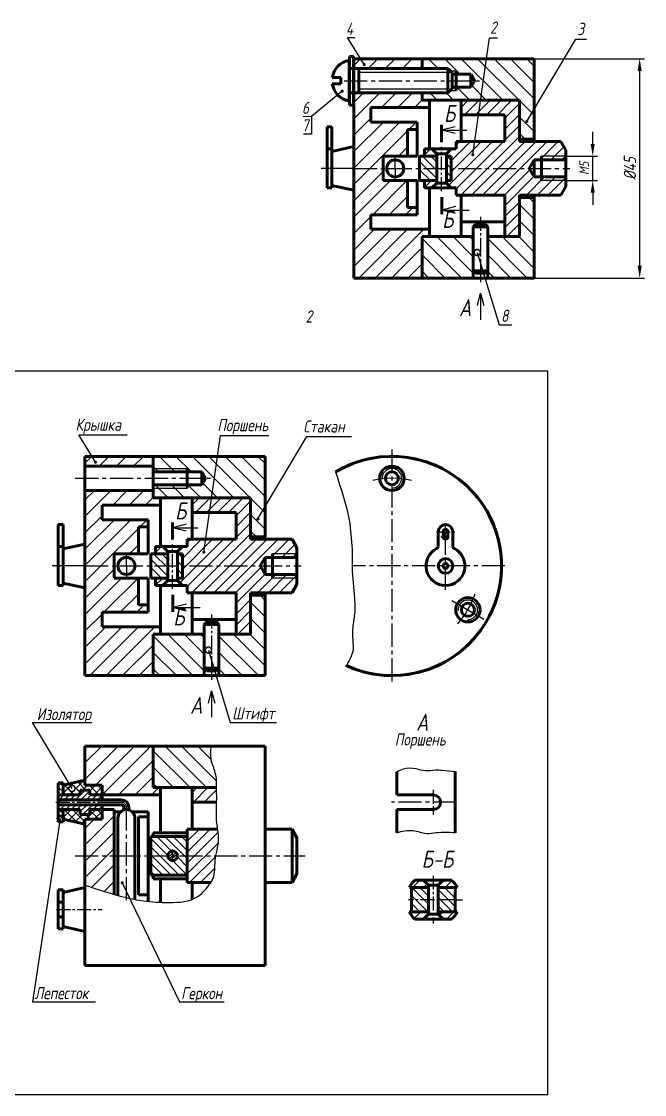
# Model space of a CAD drawing. Header units: millimetres. Extents: x 0 to 1120, y -2 to 441.
# Drawn here: x 203.9 to 459.7, y 0 to 440.5 of the extents above; entities that cross this region are included whole.
import ezdxf

# ---------------------------------------------------------------- set-up
doc = ezdxf.new("R2010")
doc.units = ezdxf.units.MM
doc.header["$LTSCALE"] = 0.5
doc.linetypes.add('CENTER2', pattern=[28.575, 19.05, -3.175, 3.175, -3.175])
doc.layers.get('0').update_dxf_attribs({"linetype": 'CONTINUOUS', "lineweight": 60})
doc.layers.add('3-размеры', color=6, linetype='CONTINUOUS')
doc.styles.get("Standard").update_dxf_attribs({"font": 'ISOCPEUI.TTF', "width": 0.8})
doc.dimstyles.new('ESKD_standart', dxfattribs={"dimtxt": 5, "dimasz": 5, "dimexe": 2, "dimexo": 0, "dimgap": 1, "dimtad": 1, "dimtoh": 1, "dimdec": 0, "dimzin": 1, "dimdsep": 46, "dimtxsty": 'Standard', "dimcen": 3, "dimdle": 1.25, "dimadec": 0, "dimazin": 0, "dimtfac": 1, "dimtdec": 0, "dimtmove": 0, "dimatfit": 3, "dimldrblk": 'DOT', "dimfxl": 1, "dimtvp": 1.5, "dimtolj": 1, "dimtzin": 1, "dimarcsym": 0})
doc.dimstyles.get("Standard").update_dxf_attribs({"dimtxt": 5, "dimasz": 5, "dimexe": 2, "dimexo": 0, "dimgap": 1.5, "dimtad": 1, "dimdec": 0, "dimzin": 0, "dimtxsty": 'Standard', "dimcen": 5, "dimadec": 0, "dimazin": 0, "dimtfac": 1, "dimtdec": 0, "dimtofl": 0, "dimtmove": 0, "dimatfit": 3, "dimldrblk": 'DOTSMALL', "dimfxl": 1, "dimtolj": 1, "dimtzin": 0, "dimarcsym": 0})
pattern_1 = [(45, (0.671, -5.4367), (-3.367596, 3.367596), [])]
pattern_2 = [(45, (0.6755, -5.647), (-3.367596, 3.367596), [])]
pattern_3 = [(45, (9, -10), (-2.245064, 2.245064), [])]
pattern_4 = [(45, (111.0496, 157.783), (-3.367596, 3.367596), [])]

# ---------------------------------------------------------------- blocks, each defined once
blk = doc.blocks.new('_DotSmall')
at = {"color": 0, "linetype": 'ByBlock', "const_width": 0.5}
blk.add_lwpolyline([(-0.0625, 0, 1), (0.0625, 0, 1)], format="xyb", close=True, dxfattribs=at)
blk = doc.blocks.new('*D31')
at = {"layer": '3-размеры', "color": 0, "lineweight": -2, "transparency": 16777216}
for p, q in [((438.42, 390.22), (438.42, 395.22)), ((427.38, 385.22), (440.42, 385.22)), ((427.38, 375.22), (440.42, 375.22)), ((438.42, 370.22), (438.42, 365.22))]:
    blk.add_line(p, q, dxfattribs=at)
at = {"layer": '3-размеры', "color": 0, "lineweight": -3, "transparency": 16777216}
for points in [[(437.58, 390.22), (439.25, 390.22), (438.42, 385.22)], [(437.58, 370.22), (439.25, 370.22), (438.42, 375.22)]]:
    blk.add_solid(points, dxfattribs=at)
at = {"layer": '3-размеры', "color": 0, "lineweight": -3, "transparency": 16777216, "insert": (431.58, 380.22), "char_height": 4, "attachment_point": 5, "rotation": 90}
blk.add_mtext('\\A1;\\PМ5', dxfattribs=at)
blk = doc.blocks.new('*D32')
at = {"layer": '3-размеры', "color": 0, "lineweight": -2, "transparency": 16777216}
for p, q in [((414.38, 425.22), (459.7, 425.22)), ((457.7, 420.22), (457.7, 340.22)), ((414.38, 335.22), (459.7, 335.22))]:
    blk.add_line(p, q, dxfattribs=at)
at = {"layer": '3-размеры', "color": 0, "lineweight": -3, "transparency": 16777216}
for points in [[(456.87, 420.22), (458.53, 420.22), (457.7, 425.22)], [(456.87, 340.22), (458.53, 340.22), (457.7, 335.22)]]:
    blk.add_solid(points, dxfattribs=at)
at = {"layer": '3-размеры', "color": 0, "lineweight": -3, "transparency": 16777216, "insert": (453.7, 380.22), "char_height": 5, "attachment_point": 5, "rotation": 90}
blk.add_mtext('\\A1;%%C45', dxfattribs=at)

msp = doc.modelspace()

# ---------------------------------------------------------------- hatches: boundary and pattern name
at = {"lineweight": -3}
h = msp.add_hatch(dxfattribs=at)
h.set_pattern_fill('ANSI31', scale=5, style=0)
h.set_pattern_definition([(45, (111.0496, 157.783), (-3.535534, 3.535534), [])])
h.paths.add_polyline_path([(368.38, 425.22), (340.38, 425.22), (340.38, 421.22), (368.38, 421.22)])
h = msp.add_hatch(dxfattribs=at)
h.set_pattern_fill('ANSI31', scale=1.5, angle=90, style=0)
h.set_pattern_definition([(135, (114.3786, 163.2197), (-3.367596, -3.367596), [])])
h.paths.add_polyline_path([(379.01, 412.22), (379.01, 411.22), (368.38, 411.22), (368.38, 408.22), (408.38, 408.22), (408.38, 392.22), (414.38, 392.22), (414.38, 425.22), (368.38, 425.22), (368.38, 421.22), (379.01, 421.22), (379.01, 420.22), (382.38, 420.22), (382.38, 418.89), (388.38, 418.89), (389.92, 416.22), (388.38, 413.55), (382.38, 413.55), (382.38, 412.22)])
h.paths.add_polyline_path([(379.01, 413.55), (379.01, 412.22), (382.38, 412.22), (382.38, 413.55)])
h.paths.add_polyline_path([(379.01, 420.22), (379.01, 418.89), (382.38, 418.89), (382.38, 420.22)])
h = msp.add_hatch(dxfattribs=at)
h.set_pattern_fill('ANSI31', scale=1.5, style=0)
h.set_pattern_definition(pattern_4)
h.paths.add_polyline_path([(340.38, 380.22), (352.38, 380.22), (352.38, 385.22), (362.38, 385.22), (362.38, 396.22), (366.38, 396.22), (366.38, 399.22), (347.38, 399.22), (347.38, 405.22), (371.38, 405.22), (371.38, 408.22), (368.38, 408.22), (368.38, 411.22), (340.38, 411.22)])
h = msp.add_hatch(dxfattribs=at)
h.set_pattern_fill('ANSI31', style=0)
h.set_pattern_definition([(45, (110.3786, 158.2197), (-2.245064, 2.245064), [])])
h.paths.add_polyline_path([(408.38, 408.22), (384.38, 408.22), (384.38, 402.22), (402.38, 402.22), (402.38, 391.22), (384.38, 391.22), (382.38, 391.22), (382.38, 388.22), (380.38, 388.22), (378.38, 386.22), (378.38, 385.22), (380.38, 385.22), (380.38, 384.51), (380.38, 380.22), (412.36, 380.22), (414.38, 383.72), (417.38, 383.72), (417.38, 385.22), (427.38, 385.22), (427.38, 387.65), (425.38, 391.22), (408.38, 391.22)])
h.paths.add_polyline_path([(427.38, 375.22), (417.38, 375.22), (417.38, 376.72), (414.38, 376.72), (412.36, 380.22), (380.38, 380.22), (380.38, 375.53), (380.38, 375.22), (378.38, 375.22), (378.38, 374.22), (380.38, 372.22), (382.38, 372.22), (382.38, 369.22), (384.38, 369.22), (402.38, 369.22), (402.38, 358.22), (402.38, 352.22), (408.38, 352.22), (408.38, 369.22), (425.38, 369.22), (427.38, 372.79)])
h.paths.add_polyline_path([(427.38, 385.22), (417.38, 385.22), (417.38, 383.72), (427.38, 383.72), (427.38, 384.22)], flags=17)
h.paths.add_polyline_path([(427.38, 376.22), (427.38, 376.72), (417.38, 376.72), (417.38, 375.22), (427.38, 375.22)], flags=17)
h.paths.add_polyline_path([(372.38, 388.22), (371.38, 388.22), (369.38, 388.22), (369.38, 385.22), (374.38, 385.22), (374.38, 386.22)])
h.paths.add_polyline_path([(374.38, 374.22), (374.38, 375.22), (369.38, 375.22), (369.38, 375.19), (369.38, 372.22), (371.38, 372.22), (372.38, 372.22)])
h = msp.add_hatch(dxfattribs=at)
h.set_pattern_fill('ANSI31', scale=0.75, angle=90, style=0)
h.set_pattern_definition([(135, (111.0496, 157.783), (-1.683798, -1.683798), [])])
h.paths.add_polyline_path([(374.38, 380.22), (374.38, 385.22), (369.38, 385.22), (367.38, 385.22), (367.38, 380.22)])
h.paths.add_polyline_path([(367.38, 380.22), (367.38, 375.22), (374.38, 375.22), (374.38, 380.22)])
h.paths.add_polyline_path([(378.38, 380.22), (380.38, 380.22), (380.38, 385.16), (378.38, 385.16)])
h.paths.add_polyline_path([(380.38, 380.22), (378.38, 380.22), (378.38, 375.22), (380.38, 375.22), (380.38, 375.53)])
h = msp.add_hatch(dxfattribs=at)
h.set_pattern_fill('ANSI31', scale=1.5, style=0)
h.set_pattern_definition(pattern_4)
h.paths.add_polyline_path([(352.38, 375.22), (352.38, 380.22), (340.38, 380.22), (340.38, 371.22), (340.38, 335.22), (368.38, 335.22), (368.38, 338.22), (368.38, 348.22), (368.38, 352.22), (371.38, 352.22), (371.38, 355.22), (347.38, 355.22), (347.38, 361.22), (366.38, 361.22), (366.38, 364.22), (362.38, 364.22), (362.38, 375.22)])
h = msp.add_hatch(dxfattribs=at)
h.set_pattern_fill('ANSI31', scale=1.5, angle=90, style=0)
h.set_pattern_definition([(135, (110.3786, 158.2197), (-3.367596, -3.367596), [])])
h.paths.add_polyline_path([(414.38, 368.22), (408.38, 368.22), (408.38, 352.22), (395.38, 352.22), (395.38, 344.22), (395.38, 335.22), (395.88, 335.22), (414.38, 335.22)])
h.paths.add_polyline_path([(389.38, 352.22), (368.38, 352.22), (368.38, 348.22), (368.38, 338.22), (368.38, 335.22), (377.38, 335.22), (389.38, 335.22), (389.38, 344.22)])
h = msp.add_hatch(dxfattribs=at)
h.set_pattern_fill('ANSI31', scale=5, style=0)
h.set_pattern_definition([(45, (0.671, -5.4367), (-3.535534, 3.535534), [])])
h.paths.add_polyline_path([(258, 262), (230, 262), (230, 258), (258, 258)])
h = msp.add_hatch(dxfattribs=at)
h.set_pattern_fill('ANSI31', scale=1.5, angle=90, style=0)
h.set_pattern_definition([(135, (4, 0), (-3.367596, -3.367596), [])])
h.paths.add_polyline_path([(272, 255.67), (278, 255.67), (279.54, 253), (278, 250.33), (272, 250.33), (272, 249), (258, 249), (258, 245), (298, 245), (298, 229), (304, 229), (304, 262), (258, 262), (258, 257), (272, 257)])
h.paths.add_polyline_path([(258, 255.67), (272, 255.67), (272, 257), (258, 257)])
h.paths.add_polyline_path([(272, 250.33), (258, 250.33), (258, 249), (272, 249)])
h = msp.add_hatch(dxfattribs=at)
h.set_pattern_fill('ANSI31', scale=1.5, style=0)
h.set_pattern_definition(pattern_1)
h.paths.add_polyline_path([(230, 217), (242, 217), (242, 222), (252, 222), (252, 233), (256, 233), (256, 236), (237, 236), (237, 242), (261, 242), (261, 245), (258, 245), (258, 248), (230, 248)])
h = msp.add_hatch(dxfattribs=at)
h.set_pattern_fill('ANSI31', style=0)
h.set_pattern_definition([(45, (0, -5), (-2.245064, 2.245064), [])])
h.paths.add_polyline_path([(298, 245), (274, 245), (274, 239), (292, 239), (292, 228), (274, 228), (272, 228), (272, 225), (270, 225), (268, 223), (268, 222), (270, 222), (270, 221.29), (270, 217), (301.98, 217), (304, 220.5), (307, 220.5), (307, 222), (317, 222), (317, 224.43), (315, 228), (298, 228)])
h.paths.add_polyline_path([(317, 212), (307, 212), (307, 213.5), (304, 213.5), (301.98, 217), (270, 217), (270, 212.31), (270, 212), (268, 212), (268, 211), (270, 209), (272, 209), (272, 206), (274, 206), (292, 206), (292, 195), (292, 189), (298, 189), (298, 206), (315, 206), (317, 209.57)])
h.paths.add_polyline_path([(317, 222), (307, 222), (307, 220.5), (317, 220.5), (317, 221)], flags=17)
h.paths.add_polyline_path([(317, 213), (317, 213.5), (307, 213.5), (307, 212), (317, 212)], flags=17)
h.paths.add_polyline_path([(262, 225), (261, 225), (259, 225), (259, 222), (264, 222), (264, 223)])
h.paths.add_polyline_path([(264, 211), (264, 212), (259, 212), (259, 211.97), (259, 209), (261, 209), (262, 209)])
h = msp.add_hatch(dxfattribs=at)
h.set_pattern_fill('ANSI31', scale=0.75, angle=90, style=0)
h.set_pattern_definition([(135, (0.671, -5.4367), (-1.683798, -1.683798), [])])
h.paths.add_polyline_path([(264, 217), (264, 222), (259, 222), (257, 222), (257, 217)])
h.paths.add_polyline_path([(257, 217), (257, 212), (264, 212), (264, 217)])
h.paths.add_polyline_path([(268, 217), (270, 217), (270, 221.94), (268, 221.94)])
h.paths.add_polyline_path([(270, 217), (268, 217), (268, 212), (270, 212), (270, 212.31)])
h = msp.add_hatch(dxfattribs=at)
h.set_pattern_fill('ANSI31', scale=1.5, style=0)
h.set_pattern_definition(pattern_1)
h.paths.add_polyline_path([(242, 212), (242, 217), (230, 217), (230, 208), (230, 172), (258, 172), (258, 175), (258, 185), (258, 189), (261, 189), (261, 192), (237, 192), (237, 198), (256, 198), (256, 201), (252, 201), (252, 212)])
h = msp.add_hatch(dxfattribs=at)
h.set_pattern_fill('ANSI31', scale=1.5, angle=90, style=0)
h.set_pattern_definition([(135, (0, -5), (-3.367596, -3.367596), [])])
h.paths.add_polyline_path([(304, 205), (298, 205), (298, 189), (285, 189), (285, 181), (285, 172), (285.5, 172), (304, 172)])
h.paths.add_polyline_path([(279, 189), (258, 189), (258, 185), (258, 175), (258, 172), (267, 172), (279, 172), (279, 181)])
h = msp.add_hatch(dxfattribs=at)
h.set_pattern_fill('ANSI31', scale=1.5, style=0)
h.set_pattern_definition(pattern_2)
h.paths.add_polyline_path([(261, 123), (261, 126), (258, 126), (258, 130), (258, 140), (258, 143), (230, 143), (230, 140), (230, 135), (230, 130), (230, 127), (237, 127), (237, 123)])
h = msp.add_hatch(dxfattribs=at)
h.set_pattern_fill('ANSI31', scale=1.5, angle=90, style=0)
h.set_pattern_definition([(135, (0.6755, -5.647), (-3.367596, -3.367596), [])])
edge = h.paths.add_edge_path()
edge.add_line((274, 126), (284.05, 126))
edge.add_spline(control_points=[(284.05, 126), (284.05, 128.07), (283.99, 132), (281.32, 137.32), (281.67, 141.09), (281.85, 143)], knot_values=[94.74544, 94.74544, 94.74544, 94.74544, 100.898156, 106.385102, 112.0277, 112.0277, 112.0277, 112.0277], degree=3, periodic=0)
edge.add_line((281.85, 143), (267, 143))
edge.add_line((267, 143), (258, 143))
edge.add_line((258, 143), (258, 140))
edge.add_line((258, 140), (258, 130))
edge.add_line((258, 130), (258, 126))
edge.add_line((258, 126), (261, 126))
edge.add_line((261, 126), (274, 126))
h = msp.add_hatch(dxfattribs=at)
h.set_pattern_fill('ANSI31', scale=0.5, angle=90, style=0)
h.set_pattern_definition([(135, (0.6438, -5.6471), (-1.122532, -1.122532), [])])
h.paths.add_polyline_path([(219, 123), (221, 123), (221, 128), (219, 128)])
h.paths.add_polyline_path([(221, 117), (219, 117), (219, 112), (221, 112), (221, 113.01), (221, 114.01)])
h = msp.add_hatch(dxfattribs=at)
h.set_pattern_fill('ANSI37', scale=0.75, angle=90, style=0)
h.set_pattern_definition([(135, (0.6755, -5.647), (-1.683798, -1.683798), []), (225, (0.6755, -5.647), (1.683798, -1.683798), [])])
h.paths.add_polyline_path([(228.03, 125), (230, 125), (232, 125), (232, 123), (236, 123), (237, 123), (237, 127), (230, 127), (230, 128.99), (221.03, 127), (221.03, 123), (228.03, 123), (228.03, 124)])
h.paths.add_polyline_path([(232.03, 115), (228.03, 115), (228.03, 117), (221.03, 117), (221.03, 113.01), (230, 111.01), (230, 113), (237, 113), (237, 117), (232.03, 117)])
h = msp.add_hatch(dxfattribs=at)
h.set_pattern_fill('ANSI31', scale=0.5, style=0)
h.set_pattern_definition([(45, (0.6755, -5.6471), (-1.122532, 1.122532), [])])
h.paths.add_polyline_path([(237, 121), (237, 123), (236, 123), (232, 123), (232, 125), (230, 125), (228.03, 125), (228.03, 124), (228.03, 123), (221.03, 123), (219.03, 123), (219.03, 121)])
h.paths.add_polyline_path([(232.03, 117), (237, 117), (237, 119), (219.03, 119), (219.03, 117), (221.03, 117), (228.03, 117), (228.03, 115), (232.03, 115)])
h = msp.add_hatch(dxfattribs=at)
h.set_pattern_fill('ANSI31', style=0)
h.set_pattern_definition([(45, (0.6755, -5.647), (-2.245064, 2.245064), [])])
edge = h.paths.add_edge_path()
edge.add_spline(control_points=[(283.74, 98), (284.16, 100.23), (285.22, 103.83), (284.75, 107.52), (284.53, 109)], knot_values=[66.581973, 66.581973, 66.581973, 66.581973, 73.29725, 77.749227, 77.749227, 77.749227, 77.749227], degree=3, periodic=0)
edge.add_line((284.53, 109), (274, 109))
edge.add_line((274, 109), (272, 109))
edge.add_line((272, 109), (272, 106))
edge.add_line((272, 106), (272, 98))
edge.add_line((272, 98), (283.74, 98))
edge = h.paths.add_edge_path()
edge.add_spline(control_points=[(281.68, 87), (282.08, 87.6), (283.57, 90.3), (283.13, 94.28), (283.62, 97.34), (283.74, 98)], knot_values=[55.274933, 55.274933, 55.274933, 55.274933, 57.417628, 64.603064, 66.581973, 66.581973, 66.581973, 66.581973], degree=3, periodic=0)
edge.add_line((283.74, 98), (272, 98))
edge.add_line((272, 98), (272, 90))
edge.add_line((272, 90), (272, 87))
edge.add_line((272, 87), (274, 87))
edge.add_line((274, 87), (281.68, 87))
edge = h.paths.add_edge_path()
edge.add_spline(control_points=[(284.05, 120), (284.09, 121.74), (284.06, 123.74), (284.05, 125.75), (284.05, 126)], knot_values=[88.750593, 88.750593, 88.750593, 88.750593, 93.994759, 94.74544, 94.74544, 94.74544, 94.74544], degree=3, periodic=0)
edge.add_line((284.05, 126), (274, 126))
edge.add_line((274, 126), (274, 120))
edge.add_line((274, 120), (284.05, 120))
h = msp.add_hatch(dxfattribs=at)
h.set_pattern_fill('ANSI31', scale=1.5, style=0)
h.set_pattern_definition(pattern_2)
h.paths.add_polyline_path([(242, 117), (237, 117), (237, 113), (230.03, 113), (230.03, 111), (230, 111.01), (230, 98), (242, 98), (242, 103)])
h = msp.add_hatch(dxfattribs=at)
h.set_pattern_fill('ANSI31', scale=0.75, angle=90, style=0)
h.set_pattern_definition([(135, (0.6755, -5.647), (-1.683798, -1.683798), [])])
h.paths.add_polyline_path([(261, 106), (259, 106), (257, 106), (257, 103), (257, 98), (264, 98, -1), (268, 98), (272, 98), (272, 106)])
h.paths.add_polyline_path([(272, 90), (272, 98), (268, 98, -1), (264, 98), (257, 98), (257, 93), (257, 90), (258, 90), (259, 90), (261, 90)])
h = msp.add_hatch(dxfattribs=at)
h.set_pattern_fill('ANSI31', scale=1.5, style=0)
h.set_pattern_definition(pattern_2)
edge = h.paths.add_edge_path()
edge.add_spline(control_points=[(230, 86.02), (233.99, 84.67), (237.99, 83.32), (242, 82.16)], knot_values=[0, 0, 0, 0, 12.492088, 12.492088, 12.492088, 12.492088], degree=3, periodic=0)
edge.add_line((242, 82.16), (242, 93))
edge.add_line((242, 93), (242, 98))
edge.add_line((242, 98), (230, 98))
edge.add_line((230, 98), (230, 97))
edge.add_line((230, 97), (230, 89))
edge.add_line((230, 89), (230, 86.02))
h = msp.add_hatch(dxfattribs=at)
h.set_pattern_fill('ANSI31', scale=0.25, style=0)
h.set_pattern_definition([(45, (146.8554, -5.3455), (-0.561266, 0.561266), [])])
h.paths.add_polyline_path([(268, 98, 0.414214), (266, 100), (266, 98)])
h.paths.add_polyline_path([(264, 98, 0.414214), (266, 96), (266, 98)])
h.paths.add_polyline_path([(266, 100, 0.414214), (264, 98), (266, 98)])
h.paths.add_polyline_path([(266, 98), (266, 96, 0.414214), (268, 98)])
h = msp.add_hatch(dxfattribs=at)
h.set_pattern_fill('ANSI31', style=0)
h.set_pattern_definition(pattern_3)
h.paths.add_polyline_path([(371, 85), (371, 86.03), (369, 88.03), (365.48, 88.03, 0.086708), (363.2, 85), (364, 85)])
h.paths.add_polyline_path([(382.8, 85, 0.086708), (380.52, 88.03), (377, 88.03), (375, 86.03), (375, 85)])
h = msp.add_hatch(dxfattribs=at)
h.set_pattern_fill('ANSI31', scale=0.75, angle=90, style=0)
h.set_pattern_definition([(135, (8.4554, -10.5798), (-1.683798, -1.683798), [])])
h.paths.add_polyline_path([(371, 80), (371, 85), (364, 85), (364, 80)])
h.paths.add_polyline_path([(371, 75), (371, 80), (364, 80), (364, 75)])
h.paths.add_polyline_path([(382, 80), (382, 85), (375, 85), (375, 80)])
h.paths.add_polyline_path([(382, 75), (382, 80), (375, 80), (375, 75)])
h = msp.add_hatch(dxfattribs=at)
h.set_pattern_fill('ANSI31', style=0)
h.set_pattern_definition(pattern_3)
edge = h.paths.add_edge_path()
edge.add_line((382.8, 75), (377, 75))
edge.add_line((377, 75), (375, 75))
edge.add_line((375, 75), (375, 74))
edge.add_line((375, 74), (377, 72))
edge.add_line((377, 72), (380.55, 72))
edge.add_arc((373, 80), 11, 313.3418, 332.9643)
h.paths.add_polyline_path([(371, 74), (371, 75), (364, 75), (363.2, 75, 0.085829), (365.45, 72), (369, 72)])

# ---------------------------------------------------------------- linework, layer by layer
at = {"color": 1, "lineweight": 60}
for p, q in [((338.43, 424.55), (338.43, 407.89)), ((379.01, 421.22), (338.43, 421.22)), ((342.43, 421.22), (342.43, 411.22)), ((379.01, 411.22), (379.01, 421.22)), ((379.01, 421.22), (380.68, 419.55)), ((380.68, 419.55), (380.68, 412.89)), ((335.09, 417.47), (331.52, 417.47)), ((331.52, 414.97), (335.09, 414.97)), ((335.09, 414.97), (335.09, 417.47)), ((338.43, 411.22), (379.01, 411.22)), ((380.68, 412.89), (379.01, 411.22))]:
    msp.add_line(p, q, dxfattribs=at)
at = {"color": 5, "lineweight": 60}
for p, q in [((340.22, 426.22), (338.55, 426.22)), ((338.55, 426.22), (338.55, 416.22)), ((340.22, 426.22), (340.22, 416.22)), ((338.55, 406.22), (338.55, 416.22)), ((340.22, 406.22), (340.22, 416.22)), ((340.22, 406.22), (338.55, 406.22))]:
    msp.add_line(p, q, dxfattribs=at)
at = {"color": 7, "lineweight": 60}
for p, q in [((377.38, 425.22), (340.38, 425.22)), ((340.38, 425.22), (340.38, 422.22)), ((340.38, 380.22), (340.38, 425.22)), ((340.38, 422.22), (340.38, 424.22)), ((340.38, 422.22), (340.38, 424.22)), ((340.38, 422.22), (340.38, 424.22)), ((340.38, 421.22), (340.38, 423.72)), ((340.38, 421.22), (340.38, 423.22)), ((368.38, 421.22), (368.38, 425.22)), ((377.38, 425.22), (414.38, 425.22)), ((414.38, 425.22), (414.38, 391.22)), ((340.38, 422.22), (340.38, 417.22)), ((340.38, 421.22), (368.38, 421.22)), ((380.68, 418.89), (388.38, 418.89)), ((382.38, 420.22), (382.38, 412.22)), ((388.38, 418.89), (388.38, 413.55)), ((388.38, 418.89), (389.92, 416.22)), ((388.38, 413.55), (389.92, 416.22)), ((340.38, 411.22), (368.38, 411.22)), ((368.38, 408.22), (368.38, 411.22)), ((380.68, 413.55), (388.38, 413.55)), ((368.38, 408.22), (408.38, 408.22)), ((368.38, 408.22), (371.38, 408.22)), ((371.38, 408.22), (371.38, 405.22)), ((371.38, 408.22), (384.38, 408.22)), ((384.38, 408.22), (384.38, 391.22)), ((408.38, 408.22), (408.38, 391.22)), ((371.38, 405.22), (347.38, 405.22)), ((347.38, 405.22), (347.38, 399.22)), ((371.38, 388.22), (371.38, 405.22)), ((402.38, 402.22), (384.38, 402.22)), ((402.38, 391.22), (402.38, 402.22)), ((329.38, 372.22), (329.38, 397.22)), ((329.38, 397.22), (331.38, 397.22)), ((331.38, 397.22), (331.38, 388.22)), ((347.38, 399.22), (366.38, 399.22)), ((366.38, 399.22), (366.38, 385.22)), ((376.38, 398.04), (376.38, 391.04)), ((362.38, 385.22), (362.38, 396.22)), ((362.38, 396.22), (366.38, 396.22)), ((414.38, 392.22), (408.38, 392.22)), ((414.38, 391.22), (414.38, 392.22)), ((331.38, 388.22), (329.38, 388.22)), ((340.38, 389.22), (331.38, 387.22)), ((331.38, 388.22), (331.38, 380.22)), ((331.38, 388.22), (331.38, 387.22)), ((371.38, 388.22), (369.38, 388.22)), ((369.38, 388.22), (369.38, 385.25)), ((371.38, 388.22), (372.38, 388.22)), ((374.38, 386.22), (372.38, 388.22)), ((372.38, 388.22), (380.38, 388.22)), ((378.38, 386.22), (380.38, 388.22)), ((382.38, 388.22), (380.38, 388.22)), ((384.38, 391.22), (382.38, 391.22)), ((382.38, 391.22), (382.38, 388.22)), ((402.38, 391.22), (384.38, 391.22)), ((408.38, 391.22), (425.38, 391.22)), ((425.38, 391.22), (427.38, 387.65)), ((362.38, 385.22), (352.38, 385.22)), ((352.38, 385.22), (352.38, 380.22)), ((366.38, 385.22), (362.38, 385.22)), ((369.38, 385.22), (367.38, 385.22)), ((367.38, 385.22), (367.38, 380.22)), ((369.38, 385.25), (369.38, 385.22)), ((369.38, 385.22), (374.38, 385.22)), ((374.38, 380.22), (374.38, 386.22)), ((374.38, 386.22), (378.38, 386.22)), ((374.38, 385.22), (374.38, 374.22)), ((378.38, 386.22), (378.38, 380.22)), ((380.38, 385.22), (378.38, 385.22)), ((380.38, 384.51), (380.38, 385.22)), ((380.38, 385.16), (380.38, 375.53)), ((412.36, 380.22), (414.38, 383.72)), ((414.38, 383.72), (414.38, 380.22)), ((414.38, 383.72), (427.38, 383.72)), ((417.38, 385.22), (417.38, 380.22)), ((427.38, 387.65), (427.38, 380.22)), ((427.38, 384.22), (427.38, 385.22)), ((427.38, 380.22), (427.38, 384.22)), ((331.38, 372.22), (331.38, 380.22)), ((340.38, 335.22), (340.38, 380.22)), ((352.38, 375.22), (352.38, 380.22)), ((367.38, 375.22), (367.38, 380.22)), ((378.38, 380.22), (378.38, 374.22)), ((412.36, 380.22), (414.38, 376.72)), ((414.38, 376.72), (414.38, 380.22)), ((417.38, 375.22), (417.38, 380.22)), ((427.38, 372.79), (427.38, 380.22)), ((427.38, 380.22), (427.38, 376.22)), ((427.38, 380.22), (427.38, 376.22)), ((362.38, 375.22), (352.38, 375.22)), ((362.38, 375.22), (362.38, 364.22)), ((366.38, 375.22), (362.38, 375.22)), ((366.38, 361.22), (366.38, 375.22)), ((367.38, 375.22), (374.38, 375.22)), ((369.38, 375.19), (369.38, 375.22)), ((369.38, 372.22), (369.38, 375.19)), ((378.38, 375.22), (380.38, 375.22)), ((380.38, 375.22), (378.38, 375.22)), ((380.38, 375.53), (380.38, 375.22)), ((380.38, 375.53), (380.38, 375.22)), ((414.38, 376.72), (427.38, 376.72)), ((427.38, 376.22), (427.38, 375.22)), ((427.38, 376.22), (427.38, 375.22)), ((331.38, 372.22), (329.38, 372.22)), ((340.38, 371.22), (331.38, 373.22)), ((331.38, 372.22), (331.38, 373.22)), ((371.38, 372.22), (369.38, 372.22)), ((371.38, 372.22), (371.38, 355.22)), ((382.38, 372.22), (371.38, 372.22)), ((374.38, 374.22), (372.38, 372.22)), ((378.38, 374.22), (374.38, 374.22)), ((378.38, 374.22), (380.38, 372.22)), ((382.38, 369.22), (382.38, 372.22)), ((425.38, 369.22), (427.38, 372.79)), ((376.48, 361.42), (376.48, 368.42)), ((384.38, 369.22), (382.38, 369.22)), ((402.38, 369.22), (384.38, 369.22)), ((384.38, 352.22), (384.38, 369.22)), ((402.38, 369.22), (402.38, 358.22)), ((408.38, 352.22), (408.38, 369.22)), ((408.38, 369.22), (425.38, 369.22)), ((414.38, 368.22), (408.38, 368.22)), ((414.38, 335.22), (414.38, 369.22)), ((414.38, 369.22), (414.38, 368.22)), ((362.38, 364.22), (366.38, 364.22)), ((347.38, 361.22), (366.38, 361.22)), ((347.38, 355.22), (347.38, 361.22)), ((402.38, 358.22), (384.38, 358.22)), ((389.38, 356.22), (390.38, 357.22)), ((392.38, 357.22), (390.38, 357.22)), ((392.38, 357.22), (394.38, 357.22)), ((394.38, 357.22), (395.38, 356.22)), ((402.38, 358.22), (402.38, 352.22)), ((371.38, 355.22), (347.38, 355.22)), ((371.38, 352.22), (371.38, 355.22)), ((389.38, 343.22), (389.38, 356.22)), ((389.38, 356.22), (395.38, 356.22)), ((395.38, 356.22), (395.38, 343.22)), ((368.38, 352.22), (389.38, 352.22)), ((368.38, 352.22), (371.38, 352.22)), ((368.38, 348.22), (368.38, 352.22)), ((368.38, 338.22), (368.38, 348.22)), ((371.38, 352.22), (384.38, 352.22)), ((395.38, 352.22), (408.38, 352.22)), ((402.38, 352.22), (396.38, 352.22)), ((368.38, 346.22), (368.38, 347.22)), ((389.38, 344.22), (389.38, 335.22)), ((395.38, 344.22), (395.38, 335.22)), ((340.38, 338.22), (340.38, 343.22)), ((368.38, 343.22), (368.38, 340.22)), ((340.38, 335.22), (340.38, 338.22)), ((377.38, 335.22), (340.38, 335.22)), ((368.38, 338.22), (368.38, 335.22)), ((377.38, 335.22), (414.38, 335.22)), ((395.88, 335.22), (388.88, 335.22)), ((388.88, 335.22), (392.38, 335.22)), ((390.38, 337.22), (389.38, 338.22)), ((395.38, 338.22), (389.38, 338.22)), ((392.38, 337.22), (390.38, 337.22)), ((392.38, 337.22), (394.38, 337.22)), ((395.38, 338.22), (394.38, 337.22)), ((267, 262), (230, 262)), ((230, 262), (230, 259)), ((230, 217), (230, 262)), ((230, 259), (230, 261)), ((230, 259), (230, 261)), ((230, 259), (230, 261)), ((230, 258), (230, 260.5)), ((230, 258), (230, 260)), ((258, 245), (258, 262)), ((267, 262), (304, 262)), ((304, 262), (304, 228)), ((230, 259), (230, 254)), ((230, 258), (258, 258)), ((258, 255.67), (278, 255.67)), ((272, 257), (272, 249)), ((278, 255.67), (278, 250.33)), ((278, 255.67), (279.54, 253)), ((278, 250.33), (279.54, 253)), ((230, 248), (258, 248)), ((258, 250.33), (278, 250.33)), ((258, 245), (298, 245)), ((258, 245), (261, 245)), ((261, 245), (261, 242)), ((261, 245), (274, 245)), ((274, 245), (274, 228)), ((298, 245), (298, 228)), ((261, 242), (237, 242)), ((237, 242), (237, 236)), ((261, 225), (261, 242)), ((292, 239), (274, 239)), ((292, 228), (292, 239)), ((219, 209), (219, 234)), ((219, 234), (221, 234)), ((221, 234), (221, 225)), ((237, 236), (256, 236)), ((256, 236), (256, 222)), ((266, 234.82), (266, 227.82)), ((252, 222), (252, 233)), ((252, 233), (256, 233)), ((375, 231), (374.99, 225.06)), ((377, 231), (377, 229)), ((379, 231), (379, 229)), ((381, 231), (381, 225.06)), ((221, 225), (219, 225)), ((230, 226), (221, 224)), ((221, 225), (221, 217)), ((221, 225), (221, 224)), ((261, 225), (259, 225)), ((259, 225), (259, 222.03)), ((261, 225), (262, 225)), ((262, 225), (270, 225)), ((264, 223), (262, 225)), ((268, 223), (270, 225)), ((272, 225), (270, 225)), ((274, 228), (272, 228)), ((272, 228), (272, 225)), ((292, 228), (274, 228)), ((304, 229), (298, 229)), ((298, 228), (315, 228)), ((304, 228), (304, 229)), ((315, 228), (317, 224.43)), ((252, 222), (242, 222)), ((242, 222), (242, 217)), ((256, 222), (252, 222)), ((259, 222), (257, 222)), ((257, 222), (257, 217)), ((259, 222.03), (259, 222)), ((259, 222), (264, 222)), ((264, 217), (264, 223)), ((264, 223), (268, 223)), ((264, 222), (264, 211)), ((268, 223), (268, 217)), ((270, 222), (268, 222)), ((270, 221.29), (270, 222)), ((270, 221.94), (270, 212.31)), ((301.98, 217), (304, 220.5)), ((304, 220.5), (304, 217)), ((304, 220.5), (317, 220.5)), ((307, 222), (307, 217)), ((317, 224.43), (317, 217)), ((317, 221), (317, 222)), ((317, 217), (317, 221)), ((221, 209), (221, 217)), ((230, 172), (230, 217)), ((242, 212), (242, 217)), ((257, 212), (257, 217)), ((268, 217), (268, 211)), ((301.98, 217), (304, 213.5)), ((304, 213.5), (304, 217)), ((307, 212), (307, 217)), ((317, 209.57), (317, 217)), ((317, 217), (317, 213)), ((317, 217), (317, 213)), ((252, 212), (242, 212)), ((252, 212), (252, 201)), ((256, 212), (252, 212)), ((256, 198), (256, 212)), ((257, 212), (264, 212)), ((259, 211.97), (259, 212)), ((259, 209), (259, 211.97)), ((270, 212), (268, 212)), ((268, 212), (270, 212)), ((270, 212.31), (270, 212)), ((270, 212.31), (270, 212)), ((304, 213.5), (317, 213.5)), ((317, 213), (317, 212)), ((317, 213), (317, 212)), ((221, 209), (219, 209)), ((230, 208), (221, 210)), ((221, 209), (221, 210)), ((261, 209), (259, 209)), ((261, 209), (261, 192)), ((272, 209), (261, 209)), ((264, 211), (262, 209)), ((268, 211), (264, 211)), ((268, 211), (270, 209)), ((272, 206), (272, 209)), ((315, 206), (317, 209.57)), ((266.1, 198.2), (266.1, 205.2)), ((274, 206), (272, 206)), ((292, 206), (274, 206)), ((274, 189), (274, 206)), ((292, 206), (292, 195)), ((298, 189), (298, 206)), ((298, 206), (315, 206)), ((304, 205), (298, 205)), ((304, 172), (304, 206)), ((304, 206), (304, 205)), ((252, 201), (256, 201)), ((237, 198), (256, 198)), ((237, 192), (237, 198)), ((292, 195), (274, 195)), ((279, 193), (280, 194)), ((282, 194), (280, 194)), ((282, 194), (284, 194)), ((284, 194), (285, 193)), ((292, 195), (292, 189)), ((261, 192), (237, 192)), ((261, 189), (261, 192)), ((279, 180), (279, 193)), ((279, 193), (285, 193)), ((285, 193), (285, 180)), ((258, 189), (279, 189)), ((258, 189), (261, 189)), ((258, 185), (258, 189)), ((261, 189), (274, 189)), ((285, 189), (298, 189)), ((292, 189), (286, 189)), ((258, 175), (258, 185)), ((258, 183), (258, 184)), ((279, 181), (279, 172)), ((285, 181), (285, 172)), ((230, 175), (230, 180)), ((258, 180), (258, 177)), ((230, 172), (230, 175)), ((267, 172), (230, 172)), ((258, 175), (258, 172)), ((267, 172), (304, 172)), ((285.5, 172), (278.5, 172)), ((278.5, 172), (282, 172)), ((285, 175), (279, 175)), ((280, 174), (279, 175)), ((282, 174), (280, 174)), ((282, 174), (284, 174)), ((285, 175), (284, 174)), ((267, 143), (230, 143)), ((230, 143), (230, 140)), ((258, 140), (258, 143)), ((267, 143), (304, 143)), ((304, 143), (304, 109)), ((230, 140), (230, 135)), ((258, 140), (258, 130)), ((258, 135), (258, 138)), ((230, 135), (230, 130)), ((358, 123), (358, 132.5)), ((382, 132.56), (382, 107.5)), ((219, 121.01), (219, 128)), ((221, 128), (219, 128)), ((230, 129), (221, 127)), ((221, 128.01), (221, 123)), ((230, 127), (230, 130)), ((230, 127), (230, 130)), ((258, 132), (258, 131)), ((258, 130), (258, 126)), ((228.03, 124), (228.03, 125)), ((228.03, 125), (230, 125)), ((228.03, 123), (228.03, 124)), ((237, 127), (230, 127)), ((230, 125), (232, 125)), ((232, 125), (232, 123)), ((237, 123), (237, 127)), ((258, 126), (284.05, 126)), ((258, 126), (261, 126)), ((261, 126), (274, 126)), ((261, 126), (261, 123)), ((274, 126), (274, 109)), ((219, 120), (219, 123)), ((219, 123), (221, 123)), ((219, 121.01), (219, 113.01)), ((219, 120), (219, 117)), ((219.03, 121), (237, 121)), ((219.03, 119), (237, 119)), ((221.03, 123), (228.03, 123)), ((232, 123), (236, 123)), ((236, 123), (237, 123)), ((237, 123), (237, 121)), ((261, 123), (237, 123)), ((261, 123), (237, 123)), ((237, 121), (245, 121)), ((237, 119), (245, 119)), ((237, 119), (237, 117)), ((261, 107.5), (261, 123)), ((284.05, 120), (274, 120)), ((373, 123), (358, 123)), ((219, 117.01), (219, 112)), ((221, 117), (219, 117)), ((221, 113.01), (221, 117)), ((221.03, 117), (228.03, 117)), ((228.03, 117), (228.03, 115)), ((228.03, 115), (232.03, 115)), ((232.03, 115), (232.03, 117)), ((232.03, 117), (237, 117)), ((237, 117), (242, 117)), ((237, 117), (242, 117)), ((237, 117), (237, 113)), ((242, 103), (242, 117)), ((242, 117), (242, 116)), ((242, 116), (244.55, 116)), ((246, 118), (246, 117)), ((247, 116), (247, 116)), ((248, 118), (248, 117)), ((249.45, 116), (256, 116)), ((256, 116), (256, 103)), ((373, 117), (358, 117)), ((358, 117), (358, 107.5)), ((221, 112), (219, 112)), ((221, 113.01), (221, 114.01)), ((221, 112.01), (221, 113.01)), ((230, 111), (221, 113)), ((237, 113), (230, 113)), ((230, 97), (230, 113)), ((230, 113), (230, 110)), ((230, 113), (230, 98)), ((243.5, 113.5), (243.5, 81.74)), ((250.5, 113.5), (250.5, 80.08)), ((252, 103), (252, 114)), ((252, 114), (256, 114)), ((230, 98), (230, 107)), ((257, 103), (257, 106)), ((257, 106), (259, 106)), ((257, 106), (258, 106)), ((257, 106), (258, 106)), ((258, 106), (258, 107.5)), ((258, 107.5), (272, 107.5)), ((261, 106), (259, 106)), ((272, 106), (261, 106)), ((261, 106), (262, 106)), ((268, 106), (270, 106)), ((274, 109), (272, 109)), ((272, 109), (272, 106)), ((272, 106), (272, 90)), ((284.53, 109), (274, 109)), ((304, 109), (304, 110)), ((304, 109), (315, 109)), ((304, 109), (304, 87)), ((315, 109), (317, 105.43)), ((315, 109), (315, 87)), ((242, 103), (242, 98)), ((252, 103), (252, 98)), ((256, 103), (256, 98)), ((257, 103), (257, 98)), ((317, 105.43), (317, 98)), ((317, 102), (317, 103)), ((317, 98), (317, 102)), ((230, 53), (230, 98)), ((230, 98), (230, 89)), ((242, 93), (242, 98)), ((252, 98), (252, 82)), ((256, 82), (256, 98)), ((257, 93), (257, 98)), ((317, 90.57), (317, 98)), ((317, 98), (317, 94)), ((242, 93), (242, 82.16)), ((257, 93), (257, 90)), ((317, 94), (317, 93)), ((257, 90), (259, 90)), ((257, 90), (258, 90)), ((258, 90), (258, 88.5)), ((258, 88.5), (272, 88.5)), ((261, 90), (259, 90)), ((272, 90), (261, 90)), ((261, 88.5), (261, 78.89)), ((272, 87), (272, 90)), ((315, 87), (317, 90.57)), ((219, 74.99), (219, 84)), ((221, 84), (219, 84)), ((230, 85), (221, 83)), ((221, 84), (221, 73)), ((230, 83), (230, 86)), ((274, 87), (272, 87)), ((281.68, 87), (274, 87)), ((274, 80.11), (274, 87)), ((304, 53), (304, 87)), ((304, 87), (315, 87)), ((304, 87), (304, 86)), ((371, 85), (363.2, 85)), ((363.2, 85), (364, 85)), ((364, 85), (364, 75)), ((365.45, 88), (380.55, 88)), ((366, 85), (371, 85)), ((371, 86), (369, 88)), ((371, 86), (369, 88)), ((371, 80), (371, 86)), ((371, 80), (371, 86)), ((371, 86), (375, 86)), ((371, 86), (375, 86)), ((375, 86), (377, 88)), ((375, 86), (377, 88)), ((375, 86), (375, 74)), ((375, 86), (375, 80)), ((375, 85), (382.8, 85)), ((382.8, 85), (382, 85)), ((382, 85), (382, 75)), ((252, 82), (256, 82)), ((254, 82), (256, 82)), ((256, 82), (256, 79.5)), ((371, 74), (371, 80)), ((219, 76), (219, 79)), ((219, 79), (221, 79)), ((219, 76), (219, 73)), ((219, 74.99), (219, 68)), ((371, 75), (363.2, 75)), ((364, 75), (371, 75)), ((375, 75), (382.8, 75)), ((375, 74), (375, 75)), ((377, 75), (375, 75)), ((219, 73), (221, 73)), ((221, 68), (221, 73)), ((380.55, 72), (365.45, 72)), ((371, 74), (369, 72)), ((371, 74), (369, 72)), ((371, 74), (375, 74)), ((371, 74), (375, 74)), ((375, 74), (377, 72)), ((375, 74), (377, 72)), ((221, 68), (219, 68)), ((230, 67), (221, 69)), ((230, 69), (230, 66)), ((230, 69), (230, 66)), ((230, 53), (230, 66)), ((230, 56), (230, 61)), ((230, 53), (230, 56)), ((267, 53), (230, 53)), ((267, 53), (304, 53)), ((286, 53), (279, 53)), ((279, 53), (282.5, 53))]:
    msp.add_line(p, q, dxfattribs=at)
at = {"color": 1, "lineweight": -3}
for p, q in [((380.68, 419.55), (342.43, 419.55)), ((342.43, 412.89), (380.68, 412.89))]:
    msp.add_line(p, q, dxfattribs=at)
at = {"color": 7, "lineweight": -3}
for p, q in [((380.01, 420.22), (382.38, 420.22)), ((380.01, 412.22), (382.38, 412.22)), ((381.97, 397.33), (376.34, 395.92)), ((381.98, 394.54), (376.34, 395.94)), ((376.38, 395.94), (386.69, 395.94)), ((357.38, 380.22), (357.38, 385.22)), ((427.38, 385.22), (417.38, 385.22)), ((340.38, 380.22), (327.25, 380.22)), ((340.38, 380.22), (329.38, 380.22)), ((340.38, 380.22), (329.38, 380.22)), ((357.38, 380.22), (357.38, 375.22)), ((427.38, 375.22), (417.38, 375.22)), ((382.09, 364.52), (376.49, 363.12)), ((376.49, 363.12), (387.69, 363.12)), ((376.49, 363.12), (382.09, 363.12)), ((382.09, 361.72), (376.49, 363.12)), ((258, 257), (272, 257)), ((258, 249), (272, 249)), ((271.59, 234.11), (265.96, 232.7)), ((271.6, 231.32), (265.96, 232.72)), ((266, 232.72), (276.31, 232.72)), ((247, 217), (247, 222)), ((317, 222), (307, 222)), ((230, 217), (216.87, 217)), ((230, 217), (219, 217)), ((230, 217), (219, 217)), ((247, 217), (247, 212)), ((317, 212), (307, 212)), ((271.71, 201.3), (266.11, 199.9)), ((266.11, 199.9), (277.31, 199.9)), ((266.11, 199.9), (271.71, 199.9)), ((271.71, 198.5), (266.11, 199.9)), ((266, 95.61), (266, 100.58)), ((382, 80), (385, 80))]:
    msp.add_line(p, q, dxfattribs=at)
at = {"color": 7, "linetype": 'CENTER2', "lineweight": -3}
for p, q in [((336.38, 416.22), (392.26, 416.22)), ((340.38, 380.22), (429.07, 380.22)), ((356, 264.83), (356, 169.17)), ((226, 253), (281.88, 253)), ((378, 207.24), (378, 235.02)), ((230, 217), (318.69, 217)), ((402.37, 217), (339.69, 217)), ((237, 120), (245, 120)), ((382.5, 120), (355.88, 120)), ((247, 79.78), (247, 118)), ((225.92, 98), (320.36, 98))]:
    msp.add_line(p, q, dxfattribs=at)
at = {"lineweight": -3}
for p, q in [((323.03, 401.49), (323.03, 394.21)), ((323.03, 394.21), (319.64, 394.21))]:
    msp.add_line(p, q, dxfattribs=at)
at = {"color": 7, "linetype": 'CENTER2', "lineweight": -3, "ltscale": 0.6}
for p, q in [((376.38, 370.87), (376.38, 389.03)), ((340.38, 380.22), (326.96, 380.22)), ((392.38, 360.27), (392.38, 333.45)), ((374.24, 231), (382.14, 231)), ((266, 207.65), (266, 225.81)), ((376.07, 229), (379.55, 229)), ((230, 217), (216.58, 217)), ((282, 197.05), (282, 170.23)), ((373, 125.04), (373, 114.85)), ((218.04, 120), (237, 120)), ((373, 89.85), (373, 70.2)), ((382, 80), (362.77, 80)), ((218.28, 76), (237, 76))]:
    msp.add_line(p, q, dxfattribs=at)
at = {"color": 7, "linetype": 'Continuous', "lineweight": -3}
msp.add_line((380.55, 202.82), (393.8, 195.18), dxfattribs=at)
at = {"color": 7, "lineweight": -3}
msp.add_lwpolyline([(0, 0), (420, 0), (420, 297), (0, 297)], close=True, dxfattribs=at)
at = {"color": 7, "lineweight": 60}
for centre, radius in [((357.38, 380.22), 3.5), ((356, 253), 5), ((356, 253), 2.67), ((247, 217), 3.5), ((378, 217), 3), ((378, 217), 1), ((387.18, 199), 5), ((387.18, 199), 2.67), ((266, 98), 2)]:
    msp.add_circle(centre, radius, dxfattribs=at)
at = {"color": 1, "lineweight": 60}
for start, end in [(99.9395, 171.5035), (188.4965, 260.0605)]:
    msp.add_arc((339.89, 416.22), 8.46, start, end, dxfattribs=at)
at = {"color": 7, "lineweight": 60}
for centre, radius, start, end in [((356, 217), 45, 245.3443, 120.947), ((356, 217), 45, 95.792, 120.947), ((356, 217), 45, 245.3443, 84.208), ((378, 231), 3, 360, 180), ((378, 231), 1, 360, 180), ((373.99, 225.06), 1, 296.4279, 359.9456), ((378, 229), 1, 180, 360), ((382, 225.06), 1, 180.0471, 243.5775), ((378, 217), 8, 116.4279, 63.5775), ((245, 118), 3, 0, 90), ((245, 118), 1, 0, 90), ((373, 120), 3, 270, 90), ((247, 113.5), 3.5, 0, 180), ((373, 80), 11, 133.3418, 152.9643), ((373, 80), 11, 27.0357, 46.6582), ((373, 80), 11, 207.0357, 226.6582), ((373, 80), 11, 313.3418, 332.9643)]:
    msp.add_arc(centre, radius, start, end, dxfattribs=at)
at = {"color": 7, "lineweight": -3}
for centre in [(356, 253), (387.18, 199)]:
    msp.add_arc(centre, 4, 270, 183.1836, dxfattribs=at)
at = {"color": 7, "linetype": 'Continuous', "lineweight": -3, "ltscale": 0.6}
msp.add_arc((356, 217), 36, 77.1452, 102.6083, dxfattribs=at)
at = {"color": 7, "linetype": 'Continuous', "lineweight": -3}
msp.add_arc((356, 217), 36, 318.7513, 341.4685, dxfattribs=at)
at = {"color": 7, "linetype": 'CENTER2', "lineweight": -3, "ltscale": 0.6}
msp.add_arc((245, 118), 2, 0, 90, dxfattribs=at)
at = {"color": 7, "lineweight": -3}
for points in [[(332.86, 255.59), (337.44, 240.44), (338.58, 235.2), (339.17, 229.58), (339.67, 223.41), (339.67, 216.43), (340.65, 203.66), (340.65, 197.24), (339.91, 191.82), (339.91, 186.63), (339.91, 181.94), (336.98, 175.71)], [(230, 86.02), (254, 79.5), (264.57, 78.83), (276.3, 81.28), (280.32, 85.19), (282.67, 88.87), (283.45, 96.01), (284.88, 104.59), (284.05, 112.57), (284.05, 120), (284.05, 125.24), (283.5, 132.13), (281.85, 137.36), (281.85, 143)]]:
    msp.add_spline(points, degree=3, dxfattribs=at)
for points, knots in [([(358, 132.5), (358.88, 132.94), (361.31, 134.14), (365.5, 134.2), (369.72, 132.53), (373.41, 133.51), (377.52, 133.05), (380.23, 132.75), (382, 132.56)], [0, 0, 0, 0, 2.939602, 8.069693, 12.008766, 16.209926, 19.035076, 24.385862, 24.385862, 24.385862, 24.385862]), ([(358, 107.5), (360.22, 108.08), (364.36, 109.15), (369.65, 106.72), (375.49, 107.9), (379.4, 107.71), (382, 107.56)], [0, 0, 0, 0, 6.691531, 12.456771, 16.402469, 24.199018, 24.199018, 24.199018, 24.199018])]:
    msp.add_open_spline(points, degree=3, knots=knots, dxfattribs=at)
at = {"layer": '3-размеры', "lineweight": -3}
msp.add_line((438.42, 375.22), (438.42, 385.22), dxfattribs=at)

# ---------------------------------------------------------------- texts
at = {"color": 7, "lineweight": -3, "width": 0.8}
for s, height, p in [('4', 5, (337.11, 435.03)), ('2', 5, (396.32, 435.54)), ('3', 5, (432.16, 434.97)), ('6', 5, (319.08, 402.6)), ('Б', 7, (377.4, 399.32)), ('7', 5, (319, 395.4)), ('Б', 7, (376.65, 355.81)), ('А', 7, (383.52, 319.54)), ('2', 5, (320.59, 316.91)), ('8', 5, (400.83, 317.2)), ('Крышка', 5, (226.12, 272.51)), ('Поршень', 5, (284.34, 272.32)), ('Стакан', 5, (319.65, 271.79)), ('Б', 7, (267.02, 236.1)), ('Б', 7, (266.27, 192.59)), ('А', 7, (273.15, 156.32)), ('Изолятор', 5, (210.21, 153.69)), ('Штифт', 5, (290.45, 153.98)), ('А', 7, (365.91, 149.34)), ('Поршень ', 5, (357.19, 143.27)), ('Б-Б', 7, (368.2, 93.1)), ('Лепесток', 5, (209.29, 39.15)), ('Геркон', 5, (269.49, 39.1))]:
    msp.add_text(s, height=height, dxfattribs=at).set_placement(p)

# ---------------------------------------------------------------- dimensions: what is measured, and where the dimension line sits
at = {"layer": '3-размеры', "lineweight": -3}
dim = msp.add_linear_dim(base=(457.7, 335.22), p1=(414.38, 425.22), p2=(414.38, 335.22), angle=90, text='%%C45', dimstyle='Standard', dxfattribs=at)
dim.commit()
dim.dimension.update_dxf_attribs({"geometry": '*D32', "text_midpoint": (453.7, 380.22)})
dim = msp.add_linear_dim(base=(438.42, 385.22), p1=(427.38, 375.22), p2=(427.38, 385.22), angle=90, text='\\PМ5', dimstyle='Standard', override={"dimtxt": 4, "dimasz": 5, "dimtoh": 1}, dxfattribs=at)
dim.commit()
dim.dimension.update_dxf_attribs({"geometry": '*D31', "text_midpoint": (431.58, 380.22)})

# ---------------------------------------------------------------- leaders
at = {"color": 7, "lineweight": -3}
for points, dimstyle, override in [([(344.67, 422.85), (337.81, 434.02), (340.84, 434.02)], 'ESKD_standart', {"dimgap": 1, "dimtad": 0, "dimldrblk": 'DotSmall'}), ([(389.17, 385.83), (396.03, 433.83), (399.3, 433.83)], 'ESKD_standart', {"dimgap": 1, "dimtad": 0, "dimldrblk": 'DotSmall'}), ([(411.41, 399.51), (431.52, 433.31), (435.92, 433.31)], 'ESKD_standart', {"dimgap": 1, "dimtad": 0, "dimldrblk": 'DotSmall'}), ([(335.57, 411.92), (323.03, 401.49), (319.62, 401.44)], 'ESKD_standart', {"dimgap": 1, "dimtad": 0, "dimldrblk": 'DotSmall'}), ([(391.05, 345.69), (400, 316), (405.19, 316)], 'Standard', {"dimgap": 1.5, "dimtad": 0}), ([(392.38, 328.94), (392.38, 318.11)], 'ESKD_standart', {"dimgap": 1, "dimtad": 0, "dimldrblk": 'Open30'}), ([(234.29, 259.63), (227.43, 270.8), (247.39, 270.8)], 'ESKD_standart', {"dimgap": 1, "dimtad": 0, "dimldrblk": 'DotSmall'}), ([(278.79, 222.61), (285.65, 270.61), (305.43, 270.61)], 'ESKD_standart', {"dimgap": 1, "dimtad": 0, "dimldrblk": 'DotSmall'}), ([(301.03, 236.29), (321.14, 270.09), (339.42, 270.09)], 'ESKD_standart', {"dimgap": 1, "dimtad": 0, "dimldrblk": 'DotSmall'}), ([(280.68, 182.47), (289.63, 152.78), (308.56, 152.78)], 'Standard', {"dimgap": 1.5, "dimtad": 0}), ([(282, 165.72), (282, 154.89)], 'ESKD_standart', {"dimgap": 1, "dimtad": 0, "dimldrblk": 'Open30'}), ([(224.7, 125.68), (208.53, 152.73), (232.76, 152.73)], 'Standard', {"dimgap": 1.5, "dimtad": 0}), ([(219.86, 113.32), (208.53, 38), (234.34, 38)], 'Standard', {"dimgap": 1.5, "dimtad": 0}), ([(245.32, 86.93), (268.83, 38), (287.12, 38)], 'ESKD_standart', {"dimgap": 1, "dimtad": 0, "dimldrblk": 'DotSmall'})]:
    msp.add_leader(points, dimstyle=dimstyle, override=override, dxfattribs=at)

doc.saveas('drawing.dxf')
